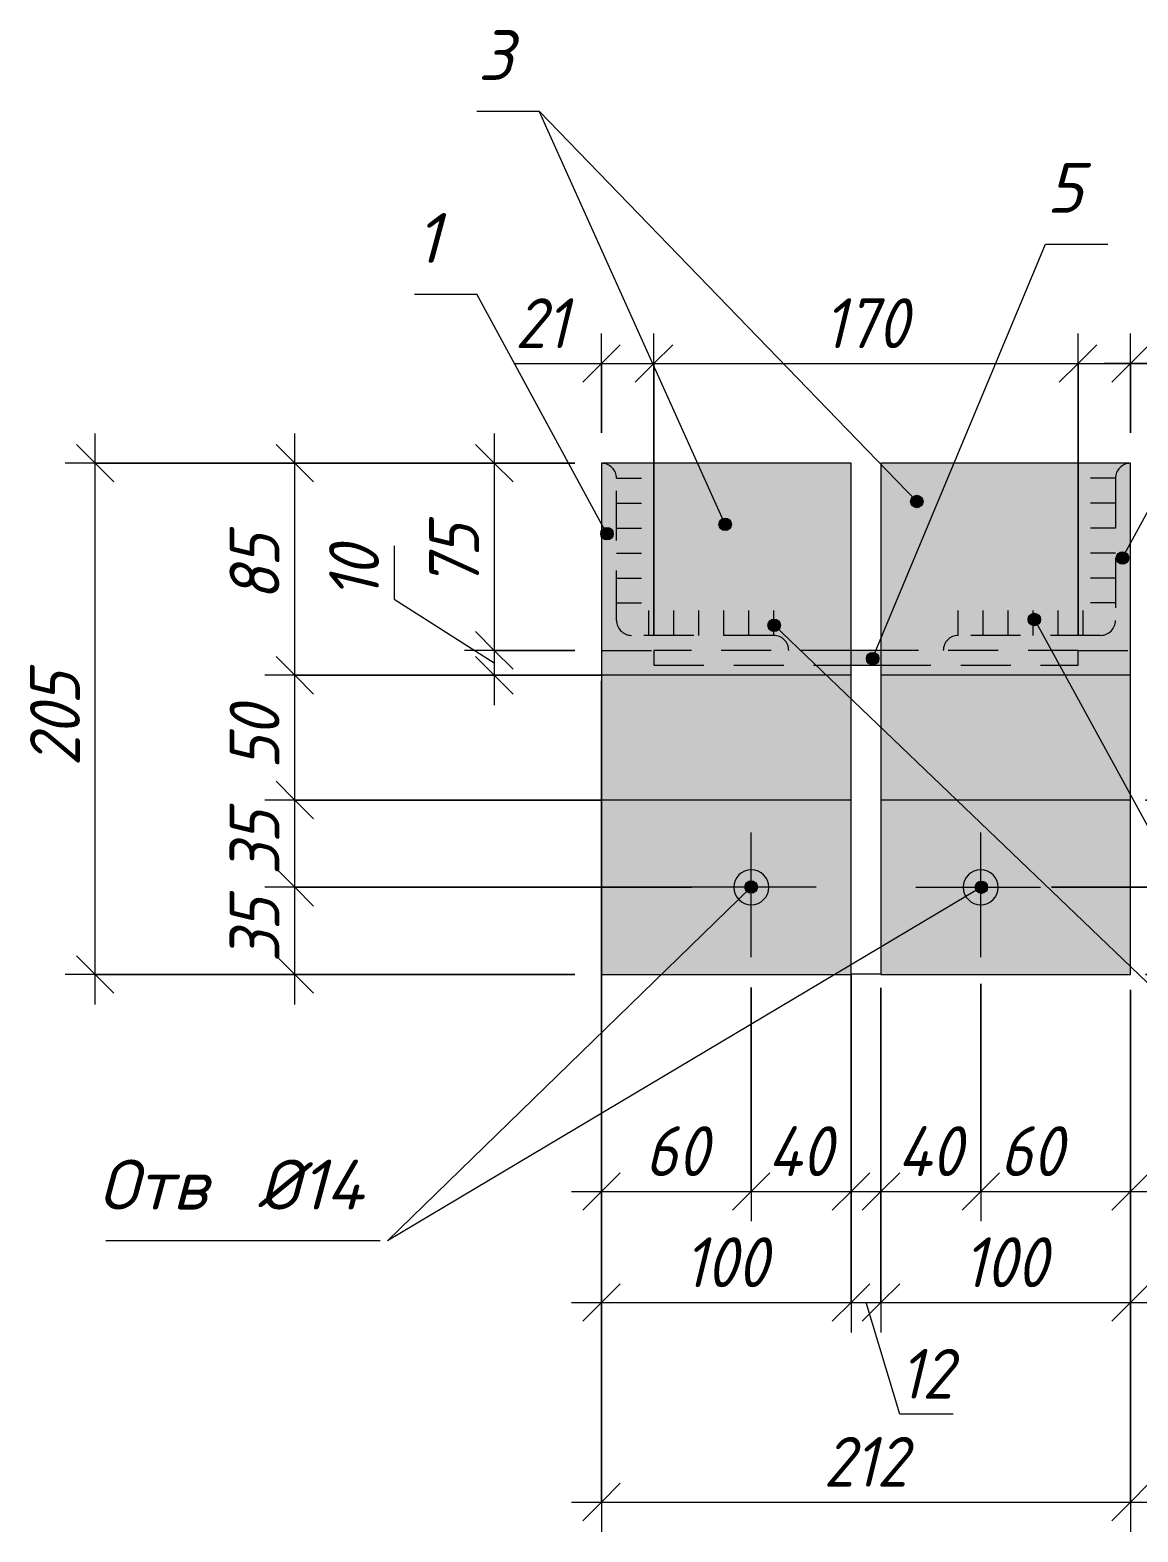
# Model space of a CAD drawing. Header units: millimetres. Extents: x -508 to 38670, y -99 to 8560.
# Drawn here: x 15897 to 16341, y 2634 to 3236 of the extents above; entities that cross this region are included whole.
import ezdxf

# ---------------------------------------------------------------- set-up
doc = ezdxf.new("R2010")
doc.units = ezdxf.units.MM
doc.linetypes.add('200_ШТРИХ_ш1п0_6_', pattern=[32, 20, -12])
doc.linetypes.add('50_200_ШТРИХ_1Т_ш5_п1_п1_', pattern=[70, 50, -10, 0, -10])
for name, color, linetype, lineweight in [('A-ANNO-DIMS', 7, 'Continuous', 9), ('A-ANNO-DIMS-10', 7, 'Continuous', 9), ('A-ANNO-NOTE', 7, 'Continuous', 9), ('A-DETL', 7, 'Continuous', 9), ('A-DETL-2', 7, '200_ШТРИХ_ш1п0_6_', 5), ('A-DETL-4', 7, '50_200_ШТРИХ_1Т_ш5_п1_п1_', 5)]:
    doc.layers.add(name, color=color, linetype=linetype, lineweight=lineweight)
doc.layers.add('A-DETL-GENF-2', color=7, linetype='Continuous', lineweight=9, true_color=0xffffff)
doc.styles.add('ISOCPEUR_I_2', font='isocpeui.ttf', dxfattribs={"width": 0.9, "height": 20})
doc.styles.add('ISOCPEUR_I_4', font='isocpeui.ttf', dxfattribs={"height": 20})
doc.dimstyles.new('ISO-2_0_0_9К_СРЕДНИЙ_1', dxfattribs={"dimscale": 304.8, "dimtxt": 19.919624, "dimasz": 0.049213, "dimexe": 0.03937, "dimexo": 0, "dimgap": 0, "dimtad": 1, "dimdec": 0, "dimzin": 0, "dimdsep": 46, "dimtxsty": 'ISOCPEUR_I_2', "dimblk1": 'OBLIQUE', "dimblk2": 'OBLIQUE', "dimsah": 1, "dimcen": 0.09, "dimdle": 0.03937, "dimazin": 0, "dimtfac": 1, "dimtdec": 4, "dimtix": 1, "dimtmove": 0, "dimatfit": 3, "dimfxl": 1, "dimtvp": 1, "dimtolj": 1, "dimtzin": 0, "dimarcsym": 2})
doc.dimstyles.new('ISO-2_0_0_9К_СРЕДНИЙ_2', dxfattribs={"dimscale": 304.8, "dimtxt": 19.919624, "dimasz": 0.049213, "dimexe": 0.03937, "dimexo": 0, "dimgap": 0, "dimtad": 1, "dimdec": 0, "dimzin": 0, "dimdsep": 46, "dimtxsty": 'ISOCPEUR_I_2', "dimblk1": 'OBLIQUE', "dimblk2": 'OBLIQUE', "dimsah": 1, "dimcen": 0.09, "dimdle": 0.03937, "dimazin": 0, "dimtfac": 1, "dimtdec": 4, "dimtix": 1, "dimtmove": 1, "dimatfit": 3, "dimfxl": 1, "dimtvp": 1, "dimtolj": 1, "dimtzin": 0, "dimarcsym": 2})
doc.dimstyles.new('ISO-2_0_0_9К_СРЕДНИЙ_3', dxfattribs={"dimscale": 304.8, "dimtxt": 19.919624, "dimasz": 0.049213, "dimexe": 0.03937, "dimexo": 0, "dimgap": 0, "dimtad": 1, "dimdec": 0, "dimzin": 0, "dimdsep": 46, "dimtxsty": 'ISOCPEUR_I_2', "dimblk1": 'OBLIQUE', "dimblk2": 'OBLIQUE', "dimsah": 1, "dimcen": 0.09, "dimdle": 0.03937, "dimazin": 0, "dimtfac": 1, "dimtdec": 4, "dimtix": 1, "dimtmove": 2, "dimatfit": 3, "dimfxl": 1, "dimtvp": 1, "dimtolj": 1, "dimtzin": 0, "dimarcsym": 2})

# ---------------------------------------------------------------- blocks, each defined once
blk = doc.blocks.new('DIMBLOCK283-АР1_Фахверк из 2-х уголков Ф-11_1_ Ф-18_1_ Ф-19_1_ Ф-20_1_Узлы 2 эт_')
at = {"layer": 'A-ANNO-DIMS-10'}
for p, q in [((16125.91, 3074.85), (16125.91, 3114.67)), ((16146.91, 2993.69), (16146.91, 3114.67)), ((16091.2, 3102.67), (16112.65, 3102.67)), ((16112.65, 3102.67), (16136.41, 3102.67)), ((16113.91, 3102.67), (16146.91, 3102.67)), ((16125.91, 3102.67), (16125.91, 3074.85)), ((16146.91, 3102.67), (16146.91, 2993.69))]:
    blk.add_line(p, q, dxfattribs=at)
at = {"layer": 'A-ANNO-DIMS-10', "lineweight": 20}
for p, q in [((16125.91, 3102.67), (16133.41, 3110.17)), ((16146.91, 3102.67), (16154.41, 3110.17)), ((16125.91, 3102.67), (16118.41, 3095.17)), ((16146.91, 3102.67), (16139.41, 3095.17))]:
    blk.add_line(p, q, dxfattribs=at)
at = {"layer": 'A-ANNO-DIMS-10', "color": 0, "insert": (16091.2, 3128.8), "char_height": 20, "width": 25.7423, "attachment_point": 1, "line_spacing_factor": 1.149209, "style": 'ISOCPEUR_I_2'}
blk.add_mtext('21', dxfattribs=at)
blk = doc.blocks.new('_Oblique')
at = {"color": 0, "linetype": 'ByBlock', "lineweight": -2}
blk.add_line((-0.5, -0.5), (0.5, 0.5), dxfattribs=at)
blk = doc.blocks.new('DIMBLOCK284-АР1_Фахверк из 2-х уголков Ф-11_1_ Ф-18_1_ Ф-19_1_ Ф-20_1_Узлы 2 эт_')
at = {"layer": 'A-ANNO-DIMS-10'}
for p, q in [((16146.91, 2993.69), (16146.91, 3114.67)), ((16316.91, 2993.69), (16316.91, 3114.67)), ((16146.91, 3102.67), (16316.91, 3102.67)), ((16146.91, 3102.67), (16146.91, 2993.69)), ((16316.91, 3102.67), (16316.91, 2993.69))]:
    blk.add_line(p, q, dxfattribs=at)
at = {"layer": 'A-ANNO-DIMS-10', "lineweight": 20}
for p, q in [((16146.91, 3102.67), (16154.41, 3110.17)), ((16316.91, 3102.67), (16324.41, 3110.17)), ((16146.91, 3102.67), (16139.41, 3095.17)), ((16316.91, 3102.67), (16309.41, 3095.17))]:
    blk.add_line(p, q, dxfattribs=at)
at = {"layer": 'A-ANNO-DIMS-10', "color": 0, "insert": (16214.86, 3128.8), "char_height": 20, "width": 40.9118, "attachment_point": 1, "line_spacing_factor": 1.149209, "style": 'ISOCPEUR_I_2'}
blk.add_mtext('170', dxfattribs=at)
blk = doc.blocks.new('DIMBLOCK285-АР1_Фахверк из 2-х уголков Ф-11_1_ Ф-18_1_ Ф-19_1_ Ф-20_1_Узлы 2 эт_')
at = {"layer": 'A-ANNO-DIMS-10'}
for p, q in [((16316.91, 2993.69), (16316.91, 3114.67)), ((16337.91, 3074.85), (16337.91, 3114.67)), ((16316.91, 3102.67), (16349.91, 3102.67)), ((16316.91, 3102.67), (16316.91, 2993.69)), ((16353.18, 3102.67), (16327.41, 3102.67)), ((16337.91, 3102.67), (16337.91, 3074.85)), ((16374.63, 3102.67), (16353.18, 3102.67))]:
    blk.add_line(p, q, dxfattribs=at)
at = {"layer": 'A-ANNO-DIMS-10', "lineweight": 20}
for p, q in [((16316.91, 3102.67), (16324.41, 3110.17)), ((16337.91, 3102.67), (16345.41, 3110.17)), ((16316.91, 3102.67), (16309.41, 3095.17)), ((16337.91, 3102.67), (16330.41, 3095.17))]:
    blk.add_line(p, q, dxfattribs=at)
at = {"layer": 'A-ANNO-DIMS-10', "color": 0, "insert": (16353.18, 3128.8), "char_height": 20, "width": 25.7423, "attachment_point": 1, "line_spacing_factor": 1.149209, "style": 'ISOCPEUR_I_2'}
blk.add_mtext('21', dxfattribs=at)
blk = doc.blocks.new('DIMBLOCK286-АР1_Фахверк из 2-х уголков Ф-11_1_ Ф-18_1_ Ф-19_1_ Ф-20_1_Узлы 2 эт_')
at = {"layer": 'A-ANNO-DIMS-10'}
for p, q in [((16125.91, 2857.64), (16125.91, 2714.19)), ((16125.91, 2726.19), (16125.91, 2857.64)), ((16225.91, 2857.64), (16225.91, 2714.19)), ((16225.91, 2726.19), (16225.91, 2857.64)), ((16113.91, 2726.19), (16225.91, 2726.19))]:
    blk.add_line(p, q, dxfattribs=at)
at = {"layer": 'A-ANNO-DIMS-10', "lineweight": 20}
for p, q in [((16125.91, 2726.19), (16133.41, 2733.69)), ((16225.91, 2726.19), (16233.41, 2733.69)), ((16125.91, 2726.19), (16118.41, 2718.69)), ((16225.91, 2726.19), (16218.41, 2718.69))]:
    blk.add_line(p, q, dxfattribs=at)
at = {"layer": 'A-ANNO-DIMS-10', "color": 0, "insert": (16158.86, 2752.32), "char_height": 20, "width": 40.9118, "attachment_point": 1, "line_spacing_factor": 1.149209, "style": 'ISOCPEUR_I_2'}
blk.add_mtext('100', dxfattribs=at)
blk = doc.blocks.new('DIMBLOCK287-АР1_Фахверк из 2-х уголков Ф-11_1_ Ф-18_1_ Ф-19_1_ Ф-20_1_Узлы 2 эт_')
at = {"layer": 'A-ANNO-DIMS-10'}
for p, q in [((16225.91, 2857.64), (16225.91, 2714.19)), ((16225.91, 2726.19), (16225.91, 2857.64)), ((16237.91, 2852.34), (16237.91, 2714.19)), ((16237.91, 2726.19), (16237.91, 2852.34)), ((16225.91, 2726.19), (16237.91, 2726.19)), ((16245.42, 2681.48), (16231.91, 2726.19)), ((16266.87, 2681.48), (16245.42, 2681.48))]:
    blk.add_line(p, q, dxfattribs=at)
at = {"layer": 'A-ANNO-DIMS-10', "lineweight": 20}
for p, q in [((16225.91, 2726.19), (16233.41, 2733.69)), ((16237.91, 2726.19), (16245.41, 2733.69)), ((16225.91, 2726.19), (16218.41, 2718.69)), ((16237.91, 2726.19), (16230.41, 2718.69))]:
    blk.add_line(p, q, dxfattribs=at)
at = {"layer": 'A-ANNO-DIMS-10', "color": 0, "insert": (16245.42, 2707.61), "char_height": 20, "width": 25.7423, "attachment_point": 1, "line_spacing_factor": 1.149209, "style": 'ISOCPEUR_I_2'}
blk.add_mtext('12', dxfattribs=at)
blk = doc.blocks.new('DIMBLOCK288-АР1_Фахверк из 2-х уголков Ф-11_1_ Ф-18_1_ Ф-19_1_ Ф-20_1_Узлы 2 эт_')
at = {"layer": 'A-ANNO-DIMS-10'}
for p, q in [((16237.91, 2852.34), (16237.91, 2714.19)), ((16237.91, 2726.19), (16237.91, 2852.34)), ((16337.91, 2851.58), (16337.91, 2714.19)), ((16337.91, 2726.19), (16337.91, 2851.58)), ((16237.91, 2726.19), (16349.91, 2726.19))]:
    blk.add_line(p, q, dxfattribs=at)
at = {"layer": 'A-ANNO-DIMS-10', "lineweight": 20}
for p, q in [((16237.91, 2726.19), (16245.41, 2733.69)), ((16337.91, 2726.19), (16345.41, 2733.69)), ((16237.91, 2726.19), (16230.41, 2718.69)), ((16337.91, 2726.19), (16330.41, 2718.69))]:
    blk.add_line(p, q, dxfattribs=at)
at = {"layer": 'A-ANNO-DIMS-10', "color": 0, "insert": (16270.86, 2752.32), "char_height": 20, "width": 40.9118, "attachment_point": 1, "line_spacing_factor": 1.149209, "style": 'ISOCPEUR_I_2'}
blk.add_mtext('100', dxfattribs=at)
blk = doc.blocks.new('DIMBLOCK289-АР1_Фахверк из 2-х уголков Ф-11_1_ Ф-18_1_ Ф-19_1_ Ф-20_1_Узлы 2 эт_')
at = {"layer": 'A-ANNO-DIMS-10'}
for p, q in [((16082.91, 3074.64), (16082.91, 2987.64)), ((16115.21, 3062.64), (16070.91, 3062.64)), ((16082.91, 3062.64), (16115.21, 3062.64)), ((16115.17, 2987.64), (16070.91, 2987.64)), ((16082.91, 2987.64), (16115.17, 2987.64))]:
    blk.add_line(p, q, dxfattribs=at)
at = {"layer": 'A-ANNO-DIMS-10', "lineweight": 20}
for p, q in [((16082.91, 3062.64), (16075.41, 3070.14)), ((16082.91, 3062.64), (16090.41, 3055.14)), ((16082.91, 2987.64), (16075.41, 2995.14)), ((16082.91, 2987.64), (16090.41, 2980.14))]:
    blk.add_line(p, q, dxfattribs=at)
at = {"layer": 'A-ANNO-DIMS-10', "color": 0, "insert": (16056.78, 3012.5), "char_height": 20, "width": 30.3391, "attachment_point": 1, "rotation": 90, "line_spacing_factor": 1.149209, "style": 'ISOCPEUR_I_2'}
blk.add_mtext('75', dxfattribs=at)
blk = doc.blocks.new('DIMBLOCK290-АР1_Фахверк из 2-х уголков Ф-11_1_ Ф-18_1_ Ф-19_1_ Ф-20_1_Узлы 2 эт_')
at = {"layer": 'A-ANNO-DIMS-10'}
for p, q in [((16042.8, 3029.6), (16042.8, 3008.14)), ((16042.8, 3008.14), (16082.91, 2982.64)), ((16115.17, 2987.64), (16070.91, 2987.64)), ((16082.91, 2987.64), (16082.91, 2965.64)), ((16082.91, 2987.64), (16115.17, 2987.64)), ((16125.91, 2977.64), (16070.91, 2977.64)), ((16082.91, 2977.64), (16125.91, 2977.64))]:
    blk.add_line(p, q, dxfattribs=at)
at = {"layer": 'A-ANNO-DIMS-10', "lineweight": 20}
for p, q in [((16082.91, 2987.64), (16075.41, 2995.14)), ((16082.91, 2987.64), (16090.41, 2980.14)), ((16082.91, 2977.64), (16075.41, 2985.14)), ((16082.91, 2977.64), (16090.41, 2970.14))]:
    blk.add_line(p, q, dxfattribs=at)
at = {"layer": 'A-ANNO-DIMS-10', "color": 0, "insert": (16016.68, 3008.14), "char_height": 20, "width": 25.7423, "attachment_point": 1, "rotation": 90, "line_spacing_factor": 1.149209, "style": 'ISOCPEUR_I_2'}
blk.add_mtext('10', dxfattribs=at)
blk = doc.blocks.new('DIMBLOCK291-АР1_Фахверк из 2-х уголков Ф-11_1_ Ф-18_1_ Ф-19_1_ Ф-20_1_Узлы 2 эт_')
at = {"layer": 'A-ANNO-DIMS-10', "lineweight": 20}
for p, q in [((16002.91, 2892.64), (15995.41, 2900.14)), ((16002.91, 2892.64), (16010.41, 2885.14)), ((16002.91, 2857.64), (15995.41, 2865.14)), ((16002.91, 2857.64), (16010.41, 2850.14))]:
    blk.add_line(p, q, dxfattribs=at)
at = {"layer": 'A-ANNO-DIMS-10'}
for p, q in [((16161.91, 2892.64), (15990.91, 2892.64)), ((16002.91, 2845.64), (16002.91, 2892.64)), ((16002.91, 2892.64), (16161.91, 2892.64)), ((16115.21, 2857.64), (15990.91, 2857.64)), ((16002.91, 2857.64), (16115.21, 2857.64))]:
    blk.add_line(p, q, dxfattribs=at)
at = {"layer": 'A-ANNO-DIMS-10', "color": 0, "insert": (15976.78, 2862.5), "char_height": 20, "width": 30.3391, "attachment_point": 1, "rotation": 90, "line_spacing_factor": 1.149209, "style": 'ISOCPEUR_I_2'}
blk.add_mtext('35', dxfattribs=at)
blk = doc.blocks.new('DIMBLOCK292-АР1_Фахверк из 2-х уголков Ф-11_1_ Ф-18_1_ Ф-19_1_ Ф-20_1_Узлы 2 эт_')
at = {"layer": 'A-ANNO-DIMS-10', "lineweight": 20}
for p, q in [((16002.91, 2927.64), (15995.41, 2935.14)), ((16002.91, 2927.64), (16010.41, 2920.14)), ((16002.91, 2892.64), (15995.41, 2900.14)), ((16002.91, 2892.64), (16010.41, 2885.14))]:
    blk.add_line(p, q, dxfattribs=at)
at = {"layer": 'A-ANNO-DIMS-10'}
for p, q in [((16125.91, 2927.64), (15990.91, 2927.64)), ((16002.91, 2892.64), (16002.91, 2927.64)), ((16002.91, 2927.64), (16125.91, 2927.64)), ((16161.91, 2892.64), (15990.91, 2892.64)), ((16002.91, 2892.64), (16161.91, 2892.64))]:
    blk.add_line(p, q, dxfattribs=at)
at = {"layer": 'A-ANNO-DIMS-10', "color": 0, "insert": (15976.78, 2897.5), "char_height": 20, "width": 30.3391, "attachment_point": 1, "rotation": 90, "line_spacing_factor": 1.149209, "style": 'ISOCPEUR_I_2'}
blk.add_mtext('35', dxfattribs=at)
blk = doc.blocks.new('DIMBLOCK293-АР1_Фахверк из 2-х уголков Ф-11_1_ Ф-18_1_ Ф-19_1_ Ф-20_1_Узлы 2 эт_')
at = {"layer": 'A-ANNO-DIMS-10', "lineweight": 20}
for p, q in [((16002.91, 2977.64), (15995.41, 2985.14)), ((16002.91, 2977.64), (16010.41, 2970.14)), ((16002.91, 2927.64), (15995.41, 2935.14)), ((16002.91, 2927.64), (16010.41, 2920.14))]:
    blk.add_line(p, q, dxfattribs=at)
at = {"layer": 'A-ANNO-DIMS-10'}
for p, q in [((16125.91, 2977.64), (15990.91, 2977.64)), ((16002.91, 2927.64), (16002.91, 2977.64)), ((16002.91, 2977.64), (16125.91, 2977.64)), ((16125.91, 2927.64), (15990.91, 2927.64)), ((16002.91, 2927.64), (16125.91, 2927.64))]:
    blk.add_line(p, q, dxfattribs=at)
at = {"layer": 'A-ANNO-DIMS-10', "color": 0, "insert": (15976.78, 2940), "char_height": 20, "width": 30.3391, "attachment_point": 1, "rotation": 90, "line_spacing_factor": 1.149209, "style": 'ISOCPEUR_I_2'}
blk.add_mtext('50', dxfattribs=at)
blk = doc.blocks.new('DIMBLOCK294-АР1_Фахверк из 2-х уголков Ф-11_1_ Ф-18_1_ Ф-19_1_ Ф-20_1_Узлы 2 эт_')
at = {"layer": 'A-ANNO-DIMS-10'}
for p, q in [((16002.91, 2977.64), (16002.91, 3074.64)), ((16115.21, 3062.64), (15990.91, 3062.64)), ((16002.91, 3062.64), (16115.21, 3062.64)), ((16125.91, 2977.64), (15990.91, 2977.64)), ((16002.91, 2977.64), (16125.91, 2977.64))]:
    blk.add_line(p, q, dxfattribs=at)
at = {"layer": 'A-ANNO-DIMS-10', "lineweight": 20}
for p, q in [((16002.91, 3062.64), (15995.41, 3070.14)), ((16002.91, 3062.64), (16010.41, 3055.14)), ((16002.91, 2977.64), (15995.41, 2985.14)), ((16002.91, 2977.64), (16010.41, 2970.14))]:
    blk.add_line(p, q, dxfattribs=at)
at = {"layer": 'A-ANNO-DIMS-10', "color": 0, "insert": (15976.78, 3007.5), "char_height": 20, "width": 30.3391, "attachment_point": 1, "rotation": 90, "line_spacing_factor": 1.149209, "style": 'ISOCPEUR_I_2'}
blk.add_mtext('85', dxfattribs=at)
blk = doc.blocks.new('DIMBLOCK295-АР1_Фахверк из 2-х уголков Ф-11_1_ Ф-18_1_ Ф-19_1_ Ф-20_1_Узлы 2 эт_')
at = {"layer": 'A-ANNO-DIMS-10'}
for p, q in [((15922.91, 2845.64), (15922.91, 3074.64)), ((16115.21, 3062.64), (15910.91, 3062.64)), ((15922.91, 3062.64), (16115.21, 3062.64)), ((16115.21, 2857.64), (15910.91, 2857.64)), ((15922.91, 2857.64), (16115.21, 2857.64))]:
    blk.add_line(p, q, dxfattribs=at)
at = {"layer": 'A-ANNO-DIMS-10', "lineweight": 20}
for p, q in [((15922.91, 3062.64), (15915.41, 3070.14)), ((15922.91, 3062.64), (15930.41, 3055.14)), ((15922.91, 2857.64), (15915.41, 2865.14)), ((15922.91, 2857.64), (15930.41, 2850.14))]:
    blk.add_line(p, q, dxfattribs=at)
at = {"layer": 'A-ANNO-DIMS-10', "color": 0, "insert": (15896.78, 2941.17), "char_height": 20, "width": 45.5087, "attachment_point": 1, "rotation": 90, "line_spacing_factor": 1.149209, "style": 'ISOCPEUR_I_2'}
blk.add_mtext('205', dxfattribs=at)
blk = doc.blocks.new('DIMBLOCK296-АР1_Фахверк из 2-х уголков Ф-11_1_ Ф-18_1_ Ф-19_1_ Ф-20_1_Узлы 2 эт_')
at = {"layer": 'A-ANNO-DIMS-10', "lineweight": 20}
for p, q in [((16464.08, 2892.64), (16456.58, 2900.14)), ((16464.08, 2892.64), (16471.58, 2885.14)), ((16464.08, 2857.64), (16456.58, 2865.14)), ((16464.08, 2857.64), (16471.58, 2850.14))]:
    blk.add_line(p, q, dxfattribs=at)
at = {"layer": 'A-ANNO-DIMS-10'}
for p, q in [((16306.22, 2892.64), (16476.08, 2892.64)), ((16464.08, 2892.64), (16306.22, 2892.64)), ((16464.08, 2845.64), (16464.08, 2892.64)), ((16343.96, 2857.64), (16476.08, 2857.64)), ((16464.08, 2857.64), (16343.96, 2857.64))]:
    blk.add_line(p, q, dxfattribs=at)
at = {"layer": 'A-ANNO-DIMS-10', "color": 0, "insert": (16437.96, 2862.5), "char_height": 20, "width": 30.3391, "attachment_point": 1, "rotation": 90, "line_spacing_factor": 1.149209, "style": 'ISOCPEUR_I_2'}
blk.add_mtext('35', dxfattribs=at)
blk = doc.blocks.new('DIMBLOCK297-АР1_Фахверк из 2-х уголков Ф-11_1_ Ф-18_1_ Ф-19_1_ Ф-20_1_Узлы 2 эт_')
at = {"layer": 'A-ANNO-DIMS-10', "lineweight": 20}
for p, q in [((16464.08, 2927.64), (16456.58, 2935.14)), ((16464.08, 2927.64), (16471.58, 2920.14)), ((16464.08, 2892.64), (16456.58, 2900.14)), ((16464.08, 2892.64), (16471.58, 2885.14))]:
    blk.add_line(p, q, dxfattribs=at)
at = {"layer": 'A-ANNO-DIMS-10'}
for p, q in [((16343.96, 2927.64), (16476.08, 2927.64)), ((16464.08, 2927.64), (16343.96, 2927.64)), ((16464.08, 2892.64), (16464.08, 2927.64)), ((16306.22, 2892.64), (16476.08, 2892.64)), ((16464.08, 2892.64), (16306.22, 2892.64))]:
    blk.add_line(p, q, dxfattribs=at)
at = {"layer": 'A-ANNO-DIMS-10', "color": 0, "insert": (16437.96, 2897.5), "char_height": 20, "width": 30.3391, "attachment_point": 1, "rotation": 90, "line_spacing_factor": 1.149209, "style": 'ISOCPEUR_I_2'}
blk.add_mtext('35', dxfattribs=at)
blk = doc.blocks.new('_AT__Текстовая выноска1 - _AT__Текстовая выноска-30601245-АР1_Фахверк из 2-х уголков Ф-11_1_ Ф-18_1_ Ф-19_1_ Ф-20_1_Узлы 2 эт_')
at = {"layer": 'A-ANNO-NOTE'}
blk.add_line((0, 0), (2.5, 0), dxfattribs=at)
blk = doc.blocks.new('DIMBLOCK301-АР1_Фахверк из 2-х уголков Ф-11_1_ Ф-18_1_ Ф-19_1_ Ф-20_1_Узлы 2 эт_')
at = {"layer": 'A-ANNO-DIMS-10'}
for p, q in [((16237.91, 2851.58), (16237.91, 2758.73)), ((16237.91, 2770.73), (16237.91, 2851.58)), ((16277.91, 2853.94), (16277.91, 2758.73)), ((16277.91, 2770.73), (16277.91, 2853.94)), ((16225.91, 2770.73), (16277.91, 2770.73))]:
    blk.add_line(p, q, dxfattribs=at)
at = {"layer": 'A-ANNO-DIMS-10', "lineweight": 20}
for p, q in [((16237.91, 2770.73), (16245.41, 2778.23)), ((16277.91, 2770.73), (16285.41, 2778.23)), ((16237.91, 2770.73), (16230.41, 2763.23)), ((16277.91, 2770.73), (16270.41, 2763.23))]:
    blk.add_line(p, q, dxfattribs=at)
at = {"layer": 'A-ANNO-DIMS-10', "color": 0, "insert": (16244.5, 2796.86), "char_height": 20, "width": 32.1779, "attachment_point": 1, "line_spacing_factor": 1.149209, "style": 'ISOCPEUR_I_2'}
blk.add_mtext('40', dxfattribs=at)
blk = doc.blocks.new('DIMBLOCK302-АР1_Фахверк из 2-х уголков Ф-11_1_ Ф-18_1_ Ф-19_1_ Ф-20_1_Узлы 2 эт_')
at = {"layer": 'A-ANNO-DIMS-10'}
for p, q in [((16277.91, 2853.94), (16277.91, 2758.73)), ((16277.91, 2770.73), (16277.91, 2853.94)), ((16337.91, 2851.58), (16337.91, 2758.73)), ((16337.91, 2770.73), (16337.91, 2851.58)), ((16277.91, 2770.73), (16349.91, 2770.73))]:
    blk.add_line(p, q, dxfattribs=at)
at = {"layer": 'A-ANNO-DIMS-10', "lineweight": 20}
for p, q in [((16277.91, 2770.73), (16285.41, 2778.23)), ((16337.91, 2770.73), (16345.41, 2778.23)), ((16277.91, 2770.73), (16270.41, 2763.23)), ((16337.91, 2770.73), (16330.41, 2763.23))]:
    blk.add_line(p, q, dxfattribs=at)
at = {"layer": 'A-ANNO-DIMS-10', "color": 0, "insert": (16285.51, 2796.86), "char_height": 20, "width": 30.3391, "attachment_point": 1, "line_spacing_factor": 1.149209, "style": 'ISOCPEUR_I_2'}
blk.add_mtext('60', dxfattribs=at)
blk = doc.blocks.new('DIMBLOCK303-АР1_Фахверк из 2-х уголков Ф-11_1_ Ф-18_1_ Ф-19_1_ Ф-20_1_Узлы 2 эт_')
at = {"layer": 'A-ANNO-DIMS-10'}
for p, q in [((16125.91, 2975.42), (16125.91, 2634.19)), ((16125.91, 2646.19), (16125.91, 2975.42)), ((16337.91, 2846.94), (16337.91, 2634.19)), ((16337.91, 2646.19), (16337.91, 2846.94)), ((16113.91, 2646.19), (16349.91, 2646.19))]:
    blk.add_line(p, q, dxfattribs=at)
at = {"layer": 'A-ANNO-DIMS-10', "lineweight": 20}
for p, q in [((16125.91, 2646.19), (16133.41, 2653.69)), ((16337.91, 2646.19), (16345.41, 2653.69)), ((16125.91, 2646.19), (16118.41, 2638.69)), ((16337.91, 2646.19), (16330.41, 2638.69))]:
    blk.add_line(p, q, dxfattribs=at)
at = {"layer": 'A-ANNO-DIMS-10', "color": 0, "insert": (16214.86, 2672.32), "char_height": 20, "width": 40.9118, "attachment_point": 1, "line_spacing_factor": 1.149209, "style": 'ISOCPEUR_I_2'}
blk.add_mtext('212', dxfattribs=at)
blk = doc.blocks.new('_AT__Текстовая выноска 2_0 - _AT__Текстовая выноска 2_0-30591989-АР1_Фахверк из 2-х уголков Ф-11_1_ Ф-18_1_ Ф-19_1_ Ф-20_1_Узлы 2 эт_')
at = {"layer": 'A-ANNO-NOTE'}
blk.add_line((0, 0), (11, 0), dxfattribs=at)
blk = doc.blocks.new('DIMBLOCK304-АР1_Фахверк из 2-х уголков Ф-11_1_ Ф-18_1_ Ф-19_1_ Ф-20_1_Узлы 2 эт_')
at = {"layer": 'A-ANNO-DIMS-10'}
for p, q in [((16125.91, 2850.53), (16125.91, 2758.73)), ((16125.91, 2770.73), (16125.91, 2850.53)), ((16185.91, 2852.42), (16185.91, 2758.73)), ((16185.91, 2770.73), (16185.91, 2852.42)), ((16113.91, 2770.73), (16185.91, 2770.73))]:
    blk.add_line(p, q, dxfattribs=at)
at = {"layer": 'A-ANNO-DIMS-10', "lineweight": 20}
for p, q in [((16125.91, 2770.73), (16133.41, 2778.23)), ((16185.91, 2770.73), (16193.41, 2778.23)), ((16125.91, 2770.73), (16118.41, 2763.23)), ((16185.91, 2770.73), (16178.41, 2763.23))]:
    blk.add_line(p, q, dxfattribs=at)
at = {"layer": 'A-ANNO-DIMS-10', "color": 0, "insert": (16143.26, 2796.86), "char_height": 20, "width": 30.3391, "attachment_point": 1, "line_spacing_factor": 1.149209, "style": 'ISOCPEUR_I_2'}
blk.add_mtext('60', dxfattribs=at)
blk = doc.blocks.new('DIMBLOCK305-АР1_Фахверк из 2-х уголков Ф-11_1_ Ф-18_1_ Ф-19_1_ Ф-20_1_Узлы 2 эт_')
at = {"layer": 'A-ANNO-DIMS-10'}
for p, q in [((16185.91, 2852.42), (16185.91, 2758.73)), ((16185.91, 2770.73), (16185.91, 2852.42)), ((16225.91, 2851.58), (16225.91, 2758.73)), ((16225.91, 2770.73), (16225.91, 2851.58)), ((16185.91, 2770.73), (16237.91, 2770.73))]:
    blk.add_line(p, q, dxfattribs=at)
at = {"layer": 'A-ANNO-DIMS-10', "lineweight": 20}
for p, q in [((16185.91, 2770.73), (16193.41, 2778.23)), ((16225.91, 2770.73), (16233.41, 2778.23)), ((16185.91, 2770.73), (16178.41, 2763.23)), ((16225.91, 2770.73), (16218.41, 2763.23))]:
    blk.add_line(p, q, dxfattribs=at)
at = {"layer": 'A-ANNO-DIMS-10', "color": 0, "insert": (16192.5, 2796.86), "char_height": 20, "width": 32.1779, "attachment_point": 1, "line_spacing_factor": 1.149209, "style": 'ISOCPEUR_I_2'}
blk.add_mtext('40', dxfattribs=at)

msp = doc.modelspace()

# ---------------------------------------------------------------- hatches: boundary and pattern name
at = {"layer": 'A-ANNO-NOTE'}
h = msp.add_hatch(color=256, dxfattribs=at)
edge = h.paths.add_edge_path(flags=0)
edge.add_arc((16252.26, 3047.32), 2.5, 0, 360)
h = msp.add_hatch(color=256, dxfattribs=at)
edge = h.paths.add_edge_path(flags=0)
edge.add_arc((16128.05, 3034.41), 2.5, 0, 360)
h = msp.add_hatch(color=256, dxfattribs=at)
edge = h.paths.add_edge_path(flags=0)
edge.add_arc((16175.47, 3038.16), 2.5, 0, 360)
h = msp.add_hatch(color=256, dxfattribs=at)
edge = h.paths.add_edge_path(flags=0)
edge.add_arc((16334.73, 3024.67), 2.5, 0, 360)
h = msp.add_hatch(color=256, dxfattribs=at)
edge = h.paths.add_edge_path(flags=0)
edge.add_arc((16195.09, 2997.68), 2.5, 0, 360)
h = msp.add_hatch(color=256, dxfattribs=at)
edge = h.paths.add_edge_path(flags=0)
edge.add_arc((16299.4, 3000.03), 2.5, 0, 360)
h = msp.add_hatch(color=256, dxfattribs=at)
edge = h.paths.add_edge_path(flags=0)
edge.add_arc((16234.58, 2984.34), 2.5, 0, 360)
h = msp.add_hatch(color=256, dxfattribs=at)
edge = h.paths.add_edge_path(flags=0)
edge.add_arc((16185.86, 2892.75), 2.5, 0, 360)
h = msp.add_hatch(color=256, dxfattribs=at)
edge = h.paths.add_edge_path(flags=0)
edge.add_arc((16278.18, 2892.67), 2.5, 0, 360)
at = {"layer": 'A-DETL-GENF-2'}
for points in [[(16200.1, 2987.64), (16200.91, 2987.64), (16200.7, 2989.19), (16200.1, 2990.64), (16199.15, 2991.88), (16197.91, 2992.83), (16196.46, 2993.43), (16194.91, 2993.64), (16137.91, 2993.64), (16136.35, 2993.84), (16134.91, 2994.44), (16133.66, 2995.39), (16132.71, 2996.64), (16132.11, 2998.08), (16131.91, 2999.64), (16131.91, 3056.64), (16131.7, 3058.19), (16131.1, 3059.64), (16130.15, 3060.88), (16128.91, 3061.83), (16127.46, 3062.43), (16125.91, 3062.64), (16125.91, 2987.64), (16199.19, 2987.64)], [(16268.91, 2987.64), (16337.91, 2987.64), (16337.91, 3062.64), (16336.35, 3062.43), (16334.91, 3061.83), (16333.66, 3060.88), (16332.71, 3059.64), (16332.11, 3058.19), (16331.91, 3056.64), (16331.91, 2999.64), (16331.7, 2998.08), (16331.1, 2996.64), (16330.15, 2995.39), (16328.91, 2994.44), (16327.46, 2993.84), (16325.91, 2993.64), (16268.91, 2993.64), (16267.35, 2993.43), (16265.91, 2992.83), (16264.66, 2991.88), (16263.71, 2990.64), (16263.11, 2989.19), (16262.91, 2987.64), (16265.91, 2987.64)], [(16200.91, 2981.64), (16316.91, 2981.64), (16316.91, 2987.64), (16146.91, 2987.64), (16146.91, 2981.64), (16200.1, 2981.64)], [(16185.91, 2885.64), (16187.72, 2885.87), (16189.41, 2886.57), (16190.86, 2887.69), (16191.97, 2889.14), (16192.67, 2890.82), (16192.91, 2892.64), (16192.67, 2894.45), (16191.97, 2896.14), (16190.86, 2897.59), (16189.41, 2898.7), (16187.72, 2899.4), (16185.91, 2899.64), (16184.09, 2899.4), (16182.41, 2898.7), (16180.96, 2897.59), (16179.84, 2896.14), (16179.14, 2894.45), (16178.91, 2892.64), (16179.14, 2890.82), (16179.84, 2889.14), (16180.96, 2887.69), (16182.41, 2886.57), (16184.09, 2885.87)], [(16277.91, 2885.64), (16279.72, 2885.87), (16281.41, 2886.57), (16282.86, 2887.69), (16283.97, 2889.14), (16284.67, 2890.82), (16284.91, 2892.64), (16284.67, 2894.45), (16283.97, 2896.14), (16282.86, 2897.59), (16281.41, 2898.7), (16279.72, 2899.4), (16277.91, 2899.64), (16276.09, 2899.4), (16274.41, 2898.7), (16272.96, 2897.59), (16271.84, 2896.14), (16271.14, 2894.45), (16270.91, 2892.64), (16271.14, 2890.82), (16271.84, 2889.14), (16272.96, 2887.69), (16274.41, 2886.57), (16276.09, 2885.87)]]:
    msp.add_hatch(color=256, dxfattribs=at).paths.add_polyline_path(points, flags=0)
h = msp.add_hatch(color=256, dxfattribs=at)
h.paths.add_polyline_path([(16137.91, 2857.64), (16225.91, 2857.64), (16225.91, 2981.64), (16146.91, 2981.64), (16146.91, 2987.64), (16125.91, 2987.64), (16125.91, 2857.64), (16136.35, 2857.64)], flags=0)
h.paths.add_polyline_path([(16272.96, 2857.64), (16337.91, 2857.64), (16337.91, 2987.64), (16316.91, 2987.64), (16316.91, 2981.64), (16237.91, 2981.64), (16237.91, 2857.64), (16271.14, 2857.64)], flags=0)
h.paths.add_polyline_path([(16277.91, 2885.64), (16276.09, 2885.87), (16274.41, 2886.57), (16272.96, 2887.69), (16271.84, 2889.14), (16271.14, 2890.82), (16270.91, 2892.64), (16271.14, 2894.45), (16271.84, 2896.14), (16272.96, 2897.59), (16274.41, 2898.7), (16276.09, 2899.4), (16277.91, 2899.64), (16279.72, 2899.4), (16281.41, 2898.7), (16282.86, 2897.59), (16283.97, 2896.14), (16284.67, 2894.45), (16284.91, 2892.64), (16284.67, 2890.82), (16283.97, 2889.14), (16282.86, 2887.69), (16281.41, 2886.57), (16279.72, 2885.87)], flags=0)
h.paths.add_polyline_path([(16185.91, 2885.64), (16184.09, 2885.87), (16182.41, 2886.57), (16180.96, 2887.69), (16179.84, 2889.14), (16179.14, 2890.82), (16178.91, 2892.64), (16179.14, 2894.45), (16179.84, 2896.14), (16180.96, 2897.59), (16182.41, 2898.7), (16184.09, 2899.4), (16185.91, 2899.64), (16187.72, 2899.4), (16189.41, 2898.7), (16190.86, 2897.59), (16191.97, 2896.14), (16192.67, 2894.45), (16192.91, 2892.64), (16192.67, 2890.82), (16191.97, 2889.14), (16190.86, 2887.69), (16189.41, 2886.57), (16187.72, 2885.87)], flags=0)
h.paths.add_polyline_path([(16200.91, 2987.64), (16225.91, 2987.64), (16225.91, 3062.64), (16125.91, 3062.64), (16127.46, 3062.43), (16128.91, 3061.83), (16130.15, 3060.88), (16131.1, 3059.64), (16131.7, 3058.19), (16131.91, 3056.64), (16131.91, 2999.64), (16132.11, 2998.08), (16132.71, 2996.64), (16133.66, 2995.39), (16134.91, 2994.44), (16136.35, 2993.84), (16137.91, 2993.64), (16194.91, 2993.64), (16196.46, 2993.43), (16197.91, 2992.83), (16199.19, 2991.83), (16200.1, 2990.64), (16200.7, 2989.19)], flags=0)
h.paths.add_polyline_path([(16237.91, 2987.64), (16262.91, 2987.64), (16263.11, 2989.19), (16263.71, 2990.64), (16264.66, 2991.88), (16265.91, 2992.83), (16267.35, 2993.43), (16268.91, 2993.64), (16325.91, 2993.64), (16327.46, 2993.84), (16328.91, 2994.44), (16330.15, 2995.39), (16331.1, 2996.64), (16331.7, 2998.08), (16331.91, 2999.64), (16331.91, 3056.64), (16332.11, 3058.19), (16332.71, 3059.64), (16333.66, 3060.88), (16334.91, 3061.83), (16336.35, 3062.43), (16337.91, 3062.64), (16237.91, 3062.64), (16237.91, 2991.88)], flags=0)

# ---------------------------------------------------------------- linework, layer by layer
at = {"layer": 'A-ANNO-NOTE'}
for p, q in [((16252.26, 3047.32), (16100.86, 3203.75)), ((16175.47, 3038.16), (16100.86, 3203.75)), ((16234.58, 2984.34), (16303.84, 3150.54)), ((16128.05, 3034.41), (16075.86, 3130.44)), ((16334.73, 3024.67), (16392.08, 3130.44)), ((16299.4, 3000.03), (16417.08, 2785.08)), ((16195.09, 2997.68), (16417.08, 2785.08)), ((16185.86, 2892.75), (16040.07, 2750.92)), ((16278.18, 2892.67), (16040.07, 2750.92))]:
    msp.add_line(p, q, dxfattribs=at)
for centre in [(16252.26, 3047.32), (16128.05, 3034.41), (16175.47, 3038.16), (16334.73, 3024.67), (16195.09, 2997.68), (16299.4, 3000.03), (16234.58, 2984.34), (16185.86, 2892.75), (16278.18, 2892.67)]:
    msp.add_circle(centre, 2.5, dxfattribs=at)
at = {"layer": 'A-DETL'}
for p, q in [((16225.91, 3062.64), (16125.91, 3062.64)), ((16125.91, 3062.64), (16125.91, 2857.64)), ((16225.91, 2857.64), (16225.91, 3062.64)), ((16337.91, 3062.64), (16237.91, 3062.64)), ((16237.91, 3062.64), (16237.91, 2857.64)), ((16337.91, 2857.64), (16337.91, 3062.64)), ((16237.91, 2987.64), (16225.91, 2987.64)), ((16225.91, 2981.64), (16237.91, 2981.64)), ((16225.91, 2977.64), (16125.91, 2977.64)), ((16337.91, 2977.64), (16237.91, 2977.64)), ((16225.91, 2927.64), (16125.91, 2927.64)), ((16337.91, 2927.64), (16237.91, 2927.64)), ((16125.91, 2857.64), (16225.91, 2857.64)), ((16237.91, 2857.64), (16337.91, 2857.64))]:
    msp.add_line(p, q, dxfattribs=at)
for centre, start, end in [((16185.91, 2892.64), 90, 270), ((16185.91, 2892.64), 270, 90), ((16277.91, 2892.64), 360, 180), ((16277.91, 2892.64), 180, 360)]:
    msp.add_arc(centre, 7, start, end, dxfattribs=at)
at = {"layer": 'A-DETL-2'}
for p, q in [((16125.91, 3062.64), (16125.91, 2987.64)), ((16337.91, 2987.64), (16337.91, 3062.64)), ((16131.91, 2999.64), (16131.91, 3056.64)), ((16131.91, 3056.64), (16141.91, 3056.64)), ((16331.91, 3056.64), (16321.91, 3056.64)), ((16331.91, 3056.64), (16331.91, 2999.64)), ((16131.91, 3046.64), (16141.91, 3046.64)), ((16331.91, 3046.64), (16321.91, 3046.64)), ((16131.91, 3036.64), (16141.91, 3036.64)), ((16331.91, 3036.64), (16321.91, 3036.64)), ((16131.91, 3026.64), (16141.91, 3026.64)), ((16331.91, 3026.64), (16321.91, 3026.64)), ((16131.91, 3016.64), (16141.91, 3016.64)), ((16331.91, 3016.64), (16321.91, 3016.64)), ((16131.91, 3006.64), (16141.91, 3006.64)), ((16331.91, 3006.64), (16321.91, 3006.64)), ((16144.91, 2993.64), (16144.91, 3003.64)), ((16154.91, 2993.64), (16154.91, 3003.64)), ((16164.91, 2993.64), (16164.91, 3003.64)), ((16174.91, 2993.64), (16174.91, 3003.64)), ((16184.91, 2993.64), (16184.91, 3003.64)), ((16194.91, 2993.64), (16194.91, 3003.64)), ((16268.91, 2993.64), (16268.91, 3003.64)), ((16278.91, 2993.64), (16278.91, 3003.64)), ((16288.91, 2993.64), (16288.91, 3003.64)), ((16298.91, 2993.64), (16298.91, 3003.64)), ((16308.91, 2993.64), (16308.91, 3003.64)), ((16318.91, 2993.64), (16318.91, 3003.64)), ((16194.91, 2993.64), (16137.91, 2993.64)), ((16325.91, 2993.64), (16268.91, 2993.64)), ((16125.91, 2987.64), (16146.91, 2987.64)), ((16225.91, 2987.64), (16146.91, 2987.64)), ((16146.91, 2987.64), (16146.91, 2981.64)), ((16316.91, 2987.64), (16237.91, 2987.64)), ((16316.91, 2987.64), (16337.91, 2987.64)), ((16316.91, 2981.64), (16316.91, 2987.64)), ((16146.91, 2981.64), (16225.91, 2981.64)), ((16237.91, 2981.64), (16316.91, 2981.64)), ((16225.91, 2857.89), (16237.91, 2857.89))]:
    msp.add_line(p, q, dxfattribs=at)
for centre, start, end in [((16125.91, 3056.64), 0, 90), ((16337.91, 3056.64), 90, 180), ((16137.91, 2999.64), 180, 270), ((16325.91, 2999.64), 270, 0), ((16194.91, 2987.64), 360, 90), ((16268.91, 2987.64), 90, 180)]:
    msp.add_arc(centre, 6, start, end, dxfattribs=at)
at = {"layer": 'A-DETL-4'}
for p, q in [((16185.91, 2864.64), (16185.91, 2919.64)), ((16277.91, 2864.64), (16277.91, 2919.64)), ((16211.91, 2892.64), (16161.91, 2892.64)), ((16251.91, 2892.64), (16301.91, 2892.64))]:
    msp.add_line(p, q, dxfattribs=at)

# ---------------------------------------------------------------- block references
at = {"layer": 'A-ANNO-NOTE', "xscale": 10, "yscale": 10, "zscale": 10}
for p in [(16075.86, 3203.75), (16303.84, 3150.54), (16050.86, 3130.44)]:
    msp.add_blockref('_AT__Текстовая выноска1 - _AT__Текстовая выноска-30601245-АР1_Фахверк из 2-х уголков Ф-11_1_ Ф-18_1_ Ф-19_1_ Ф-20_1_Узлы 2 эт_', p, dxfattribs=at)
at = {"layer": 'A-ANNO-NOTE', "xscale": 10, "yscale": 10, "zscale": 10, "rotation": 180}
msp.add_blockref('_AT__Текстовая выноска 2_0 - _AT__Текстовая выноска 2_0-30591989-АР1_Фахверк из 2-х уголков Ф-11_1_ Ф-18_1_ Ф-19_1_ Ф-20_1_Узлы 2 эт_', (16037.17, 2750.92), dxfattribs=at)

# ---------------------------------------------------------------- texts
at = {"layer": 'A-ANNO-NOTE', "char_height": 20, "attachment_point": 1, "style": 'ISOCPEUR_I_4'}
for s, insert, width in [('\\fISOCPEUR|b0|i1|c204|p34|;3', (16076.27, 3236.28), 17.6371), ('\\fISOCPEUR|b0|i1|c204|p34|;5', (16304.25, 3183.06), 17.6371), ('\\fISOCPEUR|b0|i1|c204|p34|;1', (16051.27, 3162.97), 12.827), ('Отв', (15924.26, 2783.45), 61.7299), (' Ø14', (15975.19, 2783.45), 74.5569)]:
    msp.add_mtext(s, dxfattribs=dict(at, insert=insert, width=width))

# ---------------------------------------------------------------- dimensions: what is measured, and where the dimension line sits
at = {"layer": 'A-ANNO-DIMS'}
for base, p1, p2, dimstyle, override, picture, middle in [((16146.91, 3102.67), (16125.91, 3074.85), (16146.91, 2993.69), 'ISO-2_0_0_9К_СРЕДНИЙ_2', {"dimpost": '<>', "dimfxl": 83.830625}, 'DIMBLOCK283-АР1_Фахверк из 2-х уголков Ф-11_1_ Ф-18_1_ Ф-19_1_ Ф-20_1_Узлы 2 эт_', (16104.07, 3115.47)), ((16337.91, 3102.67), (16316.91, 2993.69), (16337.91, 3074.85), 'ISO-2_0_0_9К_СРЕДНИЙ_2', {"dimpost": '<>', "dimfxl": 83.830625}, 'DIMBLOCK285-АР1_Фахверк из 2-х уголков Ф-11_1_ Ф-18_1_ Ф-19_1_ Ф-20_1_Узлы 2 эт_', (16366.05, 3115.47)), ((16237.91, 2726.19), (16225.91, 2857.64), (16237.91, 2852.34), 'ISO-2_0_0_9К_СРЕДНИЙ_2', {"dimpost": '<>', "dimfxl": 13.117715}, 'DIMBLOCK287-АР1_Фахверк из 2-х уголков Ф-11_1_ Ф-18_1_ Ф-19_1_ Ф-20_1_Узлы 2 эт_', (16258.29, 2694.28)), ((16337.91, 2770.73), (16277.91, 2853.94), (16337.91, 2851.58), 'ISO-2_0_0_9К_СРЕДНИЙ_3', {"dimpost": '<>', "dimfxl": 60.046463}, 'DIMBLOCK302-АР1_Фахверк из 2-х уголков Ф-11_1_ Ф-18_1_ Ф-19_1_ Ф-20_1_Узлы 2 эт_', (16300.68, 2783.53))]:
    dim = msp.add_linear_dim(base=base, p1=p1, p2=p2, dimstyle=dimstyle, override=override, dxfattribs=at)
    dim.commit()
    dim.dimension.update_dxf_attribs({"geometry": picture, "text_midpoint": middle, "dimtype": 160})
for base, p1, p2, override, picture, middle in [((16316.91, 3102.67), (16146.91, 2993.69), (16316.91, 2993.69), {"dimpost": '<>', "dimfxl": 170}, 'DIMBLOCK284-АР1_Фахверк из 2-х уголков Ф-11_1_ Ф-18_1_ Ф-19_1_ Ф-20_1_Узлы 2 эт_', (16231.91, 3112.8)), ((16337.91, 2646.19), (16125.91, 2975.42), (16337.91, 2846.94), {"dimpost": '<>', "dimfxl": 247.893637}, 'DIMBLOCK303-АР1_Фахверк из 2-х уголков Ф-11_1_ Ф-18_1_ Ф-19_1_ Ф-20_1_Узлы 2 эт_', (16231.91, 2656.19)), ((16225.91, 2726.19), (16125.91, 2857.64), (16225.91, 2857.64), {"dimpost": '<>', "dimfxl": 100}, 'DIMBLOCK286-АР1_Фахверк из 2-х уголков Ф-11_1_ Ф-18_1_ Ф-19_1_ Ф-20_1_Узлы 2 эт_', (16175.91, 2736.19)), ((16185.91, 2770.73), (16125.91, 2850.53), (16185.91, 2852.42), {"dimpost": '<>', "dimfxl": 60.029763}, 'DIMBLOCK304-АР1_Фахверк из 2-х уголков Ф-11_1_ Ф-18_1_ Ф-19_1_ Ф-20_1_Узлы 2 эт_', (16155.91, 2780.73)), ((16225.91, 2770.73), (16185.91, 2852.42), (16225.91, 2851.58), {"dimpost": '<>', "dimfxl": 40.008867}, 'DIMBLOCK305-АР1_Фахверк из 2-х уголков Ф-11_1_ Ф-18_1_ Ф-19_1_ Ф-20_1_Узлы 2 эт_', (16205.91, 2780.73)), ((16277.91, 2770.73), (16237.91, 2851.58), (16277.91, 2853.94), {"dimpost": '<>', "dimfxl": 40.069661}, 'DIMBLOCK301-АР1_Фахверк из 2-х уголков Ф-11_1_ Ф-18_1_ Ф-19_1_ Ф-20_1_Узлы 2 эт_', (16257.91, 2780.73)), ((16337.91, 2726.19), (16237.91, 2852.34), (16337.91, 2851.58), {"dimpost": '<>', "dimfxl": 100.002877}, 'DIMBLOCK288-АР1_Фахверк из 2-х уголков Ф-11_1_ Ф-18_1_ Ф-19_1_ Ф-20_1_Узлы 2 эт_', (16287.91, 2736.19))]:
    dim = msp.add_linear_dim(base=base, p1=p1, p2=p2, dimstyle='ISO-2_0_0_9К_СРЕДНИЙ_1', override=override, dxfattribs=at)
    dim.commit()
    dim.dimension.update_dxf_attribs({"geometry": picture, "text_midpoint": middle})
for base, p1, p2, override, picture, middle in [((15922.91, 3062.64), (16115.21, 2857.64), (16115.21, 3062.64), {"dimpost": '<>', "dimfxl": 205}, 'DIMBLOCK295-АР1_Фахверк из 2-х уголков Ф-11_1_ Ф-18_1_ Ф-19_1_ Ф-20_1_Узлы 2 эт_', (15912.91, 2960.14)), ((16002.91, 3062.64), (16125.91, 2977.64), (16115.21, 3062.64), {"dimpost": '<>', "dimfxl": 85.670248}, 'DIMBLOCK294-АР1_Фахверк из 2-х уголков Ф-11_1_ Ф-18_1_ Ф-19_1_ Ф-20_1_Узлы 2 эт_', (15992.91, 3020.14)), ((16082.91, 2987.64), (16115.21, 3062.64), (16115.17, 2987.64), {"dimpost": '<>', "dimfxl": 75.000013}, 'DIMBLOCK289-АР1_Фахверк из 2-х уголков Ф-11_1_ Ф-18_1_ Ф-19_1_ Ф-20_1_Узлы 2 эт_', (16072.78, 3025.14)), ((16002.91, 2977.64), (16125.91, 2927.64), (16125.91, 2977.64), {"dimpost": '<>', "dimfxl": 50}, 'DIMBLOCK293-АР1_Фахверк из 2-х уголков Ф-11_1_ Ф-18_1_ Ф-19_1_ Ф-20_1_Узлы 2 эт_', (15992.91, 2952.64)), ((16002.91, 2927.64), (16161.91, 2892.64), (16125.91, 2927.64), {"dimpost": '<>', "dimfxl": 50.209715}, 'DIMBLOCK292-АР1_Фахверк из 2-х уголков Ф-11_1_ Ф-18_1_ Ф-19_1_ Ф-20_1_Узлы 2 эт_', (15992.91, 2910.14)), ((16464.08, 2927.64), (16306.22, 2892.64), (16343.96, 2927.64), {"dimpost": '<>', "dimfxl": 51.476043}, 'DIMBLOCK297-АР1_Фахверк из 2-х уголков Ф-11_1_ Ф-18_1_ Ф-19_1_ Ф-20_1_Узлы 2 эт_', (16454.08, 2910.14)), ((16002.91, 2892.64), (16115.21, 2857.64), (16161.91, 2892.64), {"dimpost": '<>', "dimfxl": 58.356489}, 'DIMBLOCK291-АР1_Фахверк из 2-х уголков Ф-11_1_ Ф-18_1_ Ф-19_1_ Ф-20_1_Узлы 2 эт_', (15992.91, 2875.14)), ((16464.08, 2892.64), (16343.96, 2857.64), (16306.22, 2892.64), {"dimpost": '<>', "dimfxl": 51.476043}, 'DIMBLOCK296-АР1_Фахверк из 2-х уголков Ф-11_1_ Ф-18_1_ Ф-19_1_ Ф-20_1_Узлы 2 эт_', (16454.08, 2875.14))]:
    dim = msp.add_linear_dim(base=base, p1=p1, p2=p2, angle=90, dimstyle='ISO-2_0_0_9К_СРЕДНИЙ_1', override=override, dxfattribs=at)
    dim.commit()
    dim.dimension.update_dxf_attribs({"geometry": picture, "text_midpoint": middle})
dim = msp.add_linear_dim(base=(16082.91, 2977.64), p1=(16115.17, 2987.64), p2=(16125.91, 2977.64), angle=90, dimstyle='ISO-2_0_0_9К_СРЕДНИЙ_2', override={"dimpost": '<>', "dimfxl": 14.67419}, dxfattribs=at)
dim.commit()
dim.dimension.update_dxf_attribs({"geometry": 'DIMBLOCK290-АР1_Фахверк из 2-х уголков Ф-11_1_ Ф-18_1_ Ф-19_1_ Ф-20_1_Узлы 2 эт_', "text_midpoint": (16030.01, 3021.02), "dimtype": 160, "text_rotation": 90})

doc.saveas('drawing.dxf')
